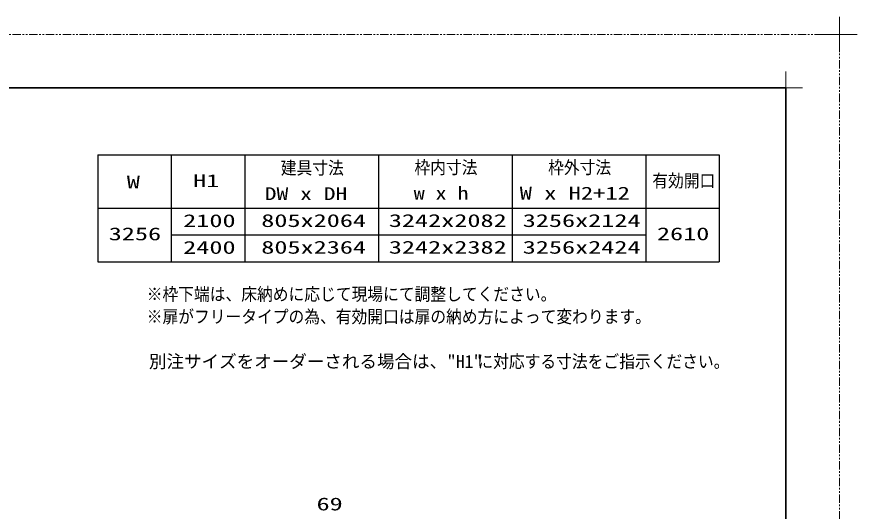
# Model space of a CAD drawing. Units: millimetres, scale not verified. Extents: x -1306 to 1306, y -607 to 607.
# Drawn here: x -229 to 400, y 237 to 607 of the extents above; entities that cross this region are included whole.
import ezdxf
from ezdxf.enums import TextEntityAlignment as Align

# ---------------------------------------------------------------- set-up
doc = ezdxf.new("R2010")
doc.units = ezdxf.units.MM
doc.header["$LTSCALE"] = 5
doc.linetypes.add('USER2', pattern=[2.5, 1.25, -0.25, 0.25, -0.25, 0.25, -0.25])
for name, color, linetype, lineweight in [('0-2_線(白)', 7, 'Continuous', 30), ('0-3_線(黄)', 2, 'Continuous', 15), ('0-5_寸法線', 3, 'Continuous', 13), ('0-7_DEFPOINTS', 7, 'Continuous', 5), ('0-A_陰線', 1, 'USER2', 9), ('0-C_図面枠', 7, 'Continuous', 35), ('0-D_一般', 7, 'Continuous', 5)]:
    doc.layers.add(name, color=color, linetype=linetype, lineweight=lineweight)
doc.styles.add('ＭＳ ゴシック', font='')
doc.styles.get('ＭＳ ゴシック').set_extended_font_data('MS Gothic')

# ---------------------------------------------------------------- blocks, each defined once
blk = doc.blocks.new('グループ-13-1')
at = {"layer": '0-D_一般'}
for p, q in [((62041.6, -14029.5), (62041.6, -13365.5)), ((61709.6, -13697.5), (62373.6, -13697.5))]:
    blk.add_line(p, q, dxfattribs=at)

msp = doc.modelspace()

# ---------------------------------------------------------------- linework, layer by layer
at = {"layer": '0-2_線(白)'}
for p, q in [((-167.964, 504), (-167.964, 424)), ((-167.964, 504), (297.036, 504)), ((-112.964, 504), (-112.964, 424)), ((-57.964, 504), (-57.964, 424)), ((42.036, 504), (42.036, 424)), ((142.036, 504), (142.036, 424)), ((242.036, 504), (242.036, 424)), ((297.036, 504), (297.036, 424)), ((-167.964, 464), (297.036, 464)), ((-112.964, 444), (242.036, 444)), ((-167.964, 424), (297.036, 424))]:
    msp.add_line(p, q, dxfattribs=at)
at = {"layer": '0-7_DEFPOINTS'}
for p, q in [((347.036, 541.55), (347.036, 566.45)), ((334.586, 554), (359.486, 554))]:
    msp.add_line(p, q, dxfattribs=at)
at = {"layer": '0-A_陰線', "color": 4}
for p, q in [((387.036, 594), (-1292.964, 594)), ((387.036, -594), (387.036, 594))]:
    msp.add_line(p, q, dxfattribs=at)
at = {"layer": '0-C_図面枠'}
msp.add_lwpolyline([(-1252.964, -554), (347.036, -554), (347.036, 554), (-1252.964, 554)], close=True, dxfattribs=at)

# ---------------------------------------------------------------- block references
at = {"layer": '0-A_陰線', "xscale": 0.04, "yscale": 0.04}
msp.add_blockref('グループ-13-1', (-2094.629, 1141.9), dxfattribs=at)

# ---------------------------------------------------------------- texts
at = {"layer": '0-3_線(黄)', "style": 'ＭＳ ゴシック'}
for s, height, width, p in [('建具寸法', 9.604, 0.9, (-30.965, 486.519)), ('枠内寸法', 9.604, 0.9, (69.021, 486.873)), ('枠外寸法', 9.604, 0.9, (169.021, 486.873)), ('有効開口', 9.604, 0.9, (246.996, 476.887)), ('W', 9.604, 1.5, (-146.217, 475.906)), ('H1', 9.604, 1.5, (-96.648, 476.887)), ('DW x DH', 9.621, 1.35, (-43.032, 467.19)), ('w x h', 9.621, 1.25, (68.471, 467.615)), ('W x H2+12', 9.621, 1.4, (147.789, 467.615)), ('2100', 9.604, 1.5, (-104.024, 446.979)), ('805x2064', 9.604, 1.5, (-45.609, 447.081)), ('3242x2082', 9.604, 1.5, (49.851, 447.081)), ('3256x2124', 9.604, 1.5, (150.031, 447.081)), ('3256', 9.604, 1.5, (-159.741, 437.121)), ('2610', 9.604, 1.5, (250.479, 437.157)), ('2400', 9.604, 1.5, (-104.024, 426.979)), ('805x2364', 9.604, 1.5, (-45.609, 427.081)), ('3242x2382', 9.604, 1.5, (49.851, 427.081)), ('3256x2424', 9.604, 1.5, (150.031, 427.081)), ('※枠下端は、床納めに応じて現場にて調整してください。', 9.604, 0.9, (-131.318, 392.031)), ('※扉がフリータイプの為、有効開口は扉の納め方によって変わります。', 9.604, 0.9, (-131.318, 375.182)), ('に対応する寸法をご指示ください。', 9.604, 0.9, (116.09, 341.649))]:
    msp.add_text(s, height=height, dxfattribs=dict(at, width=width)).set_placement(p, align=Align.BOTTOM_LEFT)
msp.add_text('別注サイズをオーダーされる場合は、"H1"', height=9.621, dxfattribs=at).set_placement((-129.625, 341.649), align=Align.BOTTOM_LEFT)
at = {"layer": '0-5_寸法線', "style": 'ＭＳ ゴシック', "width": 1.5}
msp.add_text('69', height=9.604, dxfattribs=at).set_placement((-4.255, 234.95), align=Align.BOTTOM_LEFT)

doc.saveas('drawing.dxf')
